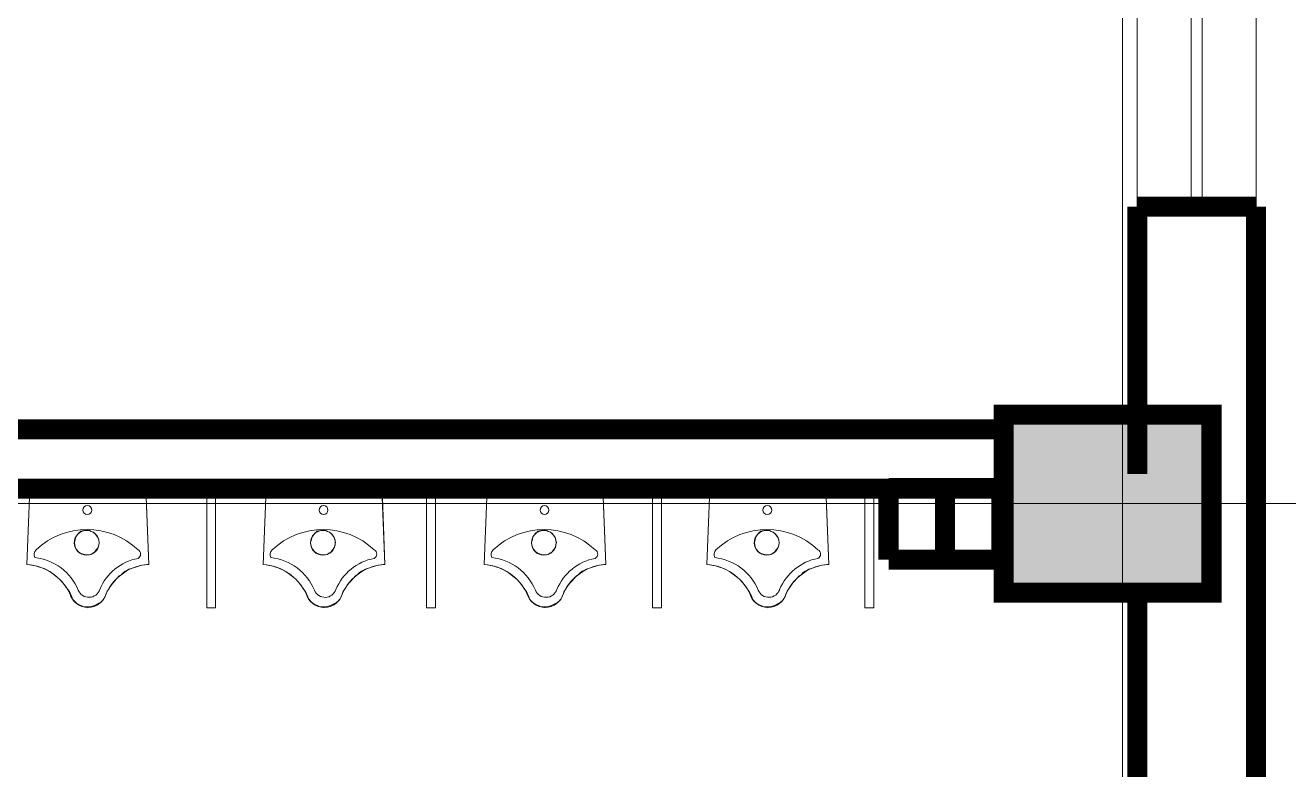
# Model space of a CAD drawing. Extents: x -307567 to 704339, y -10277 to 165507.
# Drawn here: x 171760 to 176015, y 34683 to 37192 of the extents above; entities that cross this region are included whole.
import ezdxf

# ---------------------------------------------------------------- set-up
doc = ezdxf.new("R2010")
doc.units = 0
doc.header["$MEASUREMENT"] = 0
doc.layers.add('wode', color=250, linetype='CONTINUOUS', lineweight=0)

msp = doc.modelspace()

# ---------------------------------------------------------------- linework, layer by layer
at = {"layer": 'wode', "color": 0}
for p, q in [((175454.45261, 14532.32064), (175454.45261, 99322.83485)), ((175504.4764, 36580.35589), (175504.4764, 40130.30999)), ((175685.71192, 36580.35589), (175685.71192, 40130.30999)), ((175723.21145, 36580.35589), (175723.21145, 40130.30999)), ((175904.44698, 36580.35589), (175904.44698, 40130.30999)), ((171775.90972, 35630.36624), (171765.91229, 35375.36988)), ((171775.90972, 35630.36624), (171765.91229, 35375.36988)), ((171774.66462, 35631.91804), (172166.17584, 35631.91804)), ((171774.66462, 35631.91804), (172166.17584, 35631.91804)), ((171775.90972, 35630.36624), (172165.91949, 35630.36624)), ((171775.90972, 35630.36624), (172165.91949, 35630.36624)), ((172175.91693, 35375.36988), (172165.91949, 35630.36624)), ((172175.91693, 35375.36988), (172165.91949, 35630.36624)), ((172166.17584, 35631.91804), (172175.91693, 35375.36988)), ((172166.17584, 35631.91804), (172175.91693, 35375.36988)), ((172371.17816, 35630.36624), (172371.17816, 35229.37027)), ((172401.20708, 35630.36624), (172401.20708, 35229.37027)), ((172571.16345, 35630.36624), (172561.16602, 35375.36988)), ((172571.16345, 35630.36624), (172561.16602, 35375.36988)), ((172569.91835, 35631.91804), (172961.42957, 35631.91804)), ((172569.91835, 35631.91804), (172961.42957, 35631.91804)), ((172571.16345, 35630.36624), (172961.17323, 35630.36624)), ((172571.16345, 35630.36624), (172961.17323, 35630.36624)), ((172971.17066, 35375.36988), (172961.17323, 35630.36624)), ((172971.17066, 35375.36988), (172961.17323, 35630.36624)), ((172961.42957, 35631.91804), (172971.17066, 35375.36988)), ((172961.42957, 35631.91804), (172971.17066, 35375.36988)), ((173111.17135, 35630.36624), (173111.17135, 35229.37027)), ((173141.20027, 35630.36624), (173141.20027, 35229.37027)), ((173315.18491, 35630.36624), (173305.18748, 35375.36988)), ((173315.18491, 35630.36624), (173305.18748, 35375.36988)), ((173313.90319, 35631.91804), (173705.45103, 35631.91804)), ((173313.90319, 35631.91804), (173705.45103, 35631.91804)), ((173315.18491, 35630.36624), (173705.19469, 35630.36624)), ((173315.18491, 35630.36624), (173705.19469, 35630.36624)), ((173715.19212, 35375.36988), (173705.19469, 35630.36624)), ((173715.19212, 35375.36988), (173705.19469, 35630.36624)), ((173705.45103, 35631.91804), (173715.19212, 35375.36988)), ((173705.45103, 35631.91804), (173715.19212, 35375.36988)), ((173872.18479, 35630.36624), (173872.18479, 35229.37027)), ((173902.17709, 35630.36624), (173902.17709, 35229.37027)), ((174065.43188, 35630.36624), (174055.43445, 35375.36988)), ((174065.43188, 35630.36624), (174055.43445, 35375.36988)), ((174064.15016, 35631.91804), (174455.698, 35631.91804)), ((174064.15016, 35631.91804), (174455.698, 35631.91804)), ((174065.43188, 35630.36624), (174455.40504, 35630.36624)), ((174065.43188, 35630.36624), (174455.40504, 35630.36624)), ((174465.40247, 35375.36988), (174455.40504, 35630.36624)), ((174465.40247, 35375.36988), (174455.40504, 35630.36624)), ((174455.698, 35631.91804), (174465.40247, 35375.36988)), ((174455.698, 35631.91804), (174465.40247, 35375.36988)), ((174587.16608, 35630.36624), (174587.16608, 35229.37027)), ((174617.15839, 35630.36624), (174617.15839, 35229.37027)), ((195197.62623, 35580.36533), (118974.00627, 35580.36533)), ((178303.35498, 35580.36533), (168540.73288, 35580.36533)), ((171935.02638, 35474.33944), (171939.53072, 35481.93822)), ((171935.02638, 35474.33944), (171939.53072, 35481.93822)), ((171939.53072, 35481.93822), (171944.07168, 35484.13088)), ((171939.53072, 35481.93822), (171944.07168, 35484.13088)), ((171944.07168, 35484.13088), (171946.78161, 35487.41758)), ((171944.07168, 35484.13088), (171946.78161, 35487.41758)), ((171946.78161, 35487.41758), (171952.23808, 35488.47958)), ((171946.78161, 35487.41758), (171952.23808, 35488.47958)), ((171952.23808, 35488.47958), (171956.77904, 35488.47958)), ((171952.23808, 35488.47958), (171956.77904, 35488.47958)), ((171956.77904, 35488.47958), (171958.57345, 35489.56905)), ((171956.77904, 35488.47958), (171958.57345, 35489.56905)), ((171958.57345, 35489.56905), (171962.1989, 35489.56905)), ((171958.57345, 35489.56905), (171962.1989, 35489.56905)), ((171962.1989, 35489.56905), (171964.02993, 35490.66766)), ((171962.1989, 35489.56905), (171964.02993, 35490.66766)), ((171964.02993, 35490.66766), (171968.60751, 35489.56905)), ((171964.02993, 35490.66766), (171968.60751, 35489.56905)), ((171968.60751, 35489.56905), (171976.73729, 35489.56905)), ((171968.60751, 35489.56905), (171976.73729, 35489.56905)), ((171976.73729, 35489.56905), (171982.19376, 35486.32812)), ((171976.73729, 35489.56905), (171982.19376, 35486.32812)), ((171982.19376, 35486.32812), (171989.48127, 35484.13088)), ((171982.19376, 35486.32812), (171989.48127, 35484.13088)), ((171989.48127, 35484.13088), (171994.90112, 35479.78676)), ((171989.48127, 35484.13088), (171994.90112, 35479.78676)), ((172730.28012, 35474.33944), (172734.78445, 35481.93822)), ((172730.28012, 35474.33944), (172734.78445, 35481.93822)), ((172734.78445, 35481.93822), (172739.32541, 35484.13088)), ((172734.78445, 35481.93822), (172739.32541, 35484.13088)), ((172739.32541, 35484.13088), (172742.03534, 35487.41758)), ((172739.32541, 35484.13088), (172742.03534, 35487.41758)), ((172742.03534, 35487.41758), (172747.49181, 35488.47958)), ((172742.03534, 35487.41758), (172747.49181, 35488.47958)), ((172747.49181, 35488.47958), (172752.03277, 35488.47958)), ((172747.49181, 35488.47958), (172752.03277, 35488.47958)), ((172752.03277, 35488.47958), (172753.86381, 35489.56905)), ((172752.03277, 35488.47958), (172753.86381, 35489.56905)), ((172753.86381, 35489.56905), (172757.48925, 35489.56905)), ((172753.86381, 35489.56905), (172757.48925, 35489.56905)), ((172757.48925, 35489.56905), (172759.28366, 35490.66766)), ((172757.48925, 35489.56905), (172759.28366, 35490.66766)), ((172759.28366, 35490.66766), (172763.86124, 35489.56905)), ((172759.28366, 35490.66766), (172763.86124, 35489.56905)), ((172763.86124, 35489.56905), (172771.99102, 35489.56905)), ((172763.86124, 35489.56905), (172771.99102, 35489.56905)), ((172771.99102, 35489.56905), (172777.44749, 35486.32812)), ((172771.99102, 35489.56905), (172777.44749, 35486.32812)), ((172777.44749, 35486.32812), (172784.735, 35484.13088)), ((172777.44749, 35486.32812), (172784.735, 35484.13088)), ((172784.735, 35484.13088), (172790.19148, 35479.78676)), ((172784.735, 35484.13088), (172790.19148, 35479.78676)), ((173474.26496, 35474.33944), (173478.80592, 35481.93822)), ((173474.26496, 35474.33944), (173478.80592, 35481.93822)), ((173478.80592, 35481.93822), (173483.34687, 35484.13088)), ((173478.80592, 35481.93822), (173483.34687, 35484.13088)), ((173483.34687, 35484.13088), (173486.0568, 35487.41758)), ((173483.34687, 35484.13088), (173486.0568, 35487.41758)), ((173486.0568, 35487.41758), (173491.47666, 35488.47958)), ((173486.0568, 35487.41758), (173491.47666, 35488.47958)), ((173491.47666, 35488.47958), (173496.01761, 35488.47958)), ((173491.47666, 35488.47958), (173496.01761, 35488.47958)), ((173496.01761, 35488.47958), (173497.84865, 35489.56905)), ((173496.01761, 35488.47958), (173497.84865, 35489.56905)), ((173497.84865, 35489.56905), (173501.47409, 35489.56905)), ((173497.84865, 35489.56905), (173501.47409, 35489.56905)), ((173501.47409, 35489.56905), (173503.30512, 35490.66766)), ((173501.47409, 35489.56905), (173503.30512, 35490.66766)), ((173503.30512, 35490.66766), (173507.84608, 35489.56905)), ((173503.30512, 35490.66766), (173507.84608, 35489.56905)), ((173507.84608, 35489.56905), (173516.01248, 35489.56905)), ((173507.84608, 35489.56905), (173516.01248, 35489.56905)), ((173516.01248, 35489.56905), (173521.43234, 35486.32812)), ((173516.01248, 35489.56905), (173521.43234, 35486.32812)), ((173521.43234, 35486.32812), (173528.71984, 35484.13088)), ((173521.43234, 35486.32812), (173528.71984, 35484.13088)), ((173528.71984, 35484.13088), (173534.17632, 35479.78676)), ((173528.71984, 35484.13088), (173534.17632, 35479.78676)), ((174224.51193, 35474.33944), (174229.05288, 35481.93822)), ((174224.51193, 35474.33944), (174229.05288, 35481.93822)), ((174229.05288, 35481.93822), (174233.59384, 35484.13088)), ((174229.05288, 35481.93822), (174233.59384, 35484.13088)), ((174233.59384, 35484.13088), (174236.26715, 35487.41758)), ((174233.59384, 35484.13088), (174236.26715, 35487.41758)), ((174236.26715, 35487.41758), (174241.72362, 35488.47958)), ((174236.26715, 35487.41758), (174241.72362, 35488.47958)), ((174241.72362, 35488.47958), (174246.26458, 35488.47958)), ((174241.72362, 35488.47958), (174246.26458, 35488.47958)), ((174246.26458, 35488.47958), (174248.09562, 35489.56905)), ((174246.26458, 35488.47958), (174248.09562, 35489.56905)), ((174248.09562, 35489.56905), (174251.72106, 35489.56905)), ((174248.09562, 35489.56905), (174251.72106, 35489.56905)), ((174251.72106, 35489.56905), (174253.55209, 35490.66766)), ((174251.72106, 35489.56905), (174253.55209, 35490.66766)), ((174253.55209, 35490.66766), (174258.09305, 35489.56905)), ((174253.55209, 35490.66766), (174258.09305, 35489.56905)), ((174258.09305, 35489.56905), (174266.25945, 35489.56905)), ((174258.09305, 35489.56905), (174266.25945, 35489.56905)), ((174266.25945, 35489.56905), (174271.67931, 35486.32812)), ((174266.25945, 35489.56905), (174271.67931, 35486.32812)), ((174271.67931, 35486.32812), (174278.96681, 35484.13088)), ((174271.67931, 35486.32812), (174278.96681, 35484.13088)), ((174278.96681, 35484.13088), (174284.42329, 35479.78676)), ((174278.96681, 35484.13088), (174284.42329, 35479.78676)), ((171925.90785, 35449.27719), (171928.65439, 35459.06863)), ((171925.90785, 35449.27719), (171928.65439, 35459.06863)), ((171926.82336, 35441.6395), (171925.90785, 35449.27719)), ((171926.82336, 35441.6395), (171925.90785, 35449.27719)), ((171928.65439, 35432.94896), (171926.82336, 35441.6395)), ((171928.65439, 35432.94896), (171926.82336, 35441.6395)), ((171928.65439, 35459.06863), (171930.4488, 35467.80037)), ((171928.65439, 35459.06863), (171930.4488, 35467.80037)), ((171930.4488, 35467.80037), (171935.02638, 35474.33944)), ((171930.4488, 35467.80037), (171935.02638, 35474.33944)), ((171994.90112, 35479.78676), (171999.4787, 35474.33944)), ((171994.90112, 35479.78676), (171999.4787, 35474.33944)), ((171999.4787, 35474.33944), (172004.89856, 35465.60999)), ((171999.4787, 35474.33944), (172004.89856, 35465.60999)), ((172004.89856, 35465.60999), (172007.60848, 35457.97001)), ((172004.89856, 35465.60999), (172007.60848, 35457.97001)), ((172007.60848, 35440.53859), (172005.77745, 35431.85035)), ((172007.60848, 35440.53859), (172005.77745, 35431.85035)), ((172007.60848, 35457.97001), (172009.43952, 35449.27719)), ((172007.60848, 35457.97001), (172009.43952, 35449.27719)), ((172009.43952, 35449.27719), (172007.60848, 35440.53859)), ((172009.43952, 35449.27719), (172007.60848, 35440.53859)), ((172721.16158, 35449.27719), (172723.90813, 35459.06863)), ((172721.16158, 35449.27719), (172723.90813, 35459.06863)), ((172722.07709, 35441.6395), (172721.16158, 35449.27719)), ((172722.07709, 35441.6395), (172721.16158, 35449.27719)), ((172723.90813, 35432.94896), (172722.07709, 35441.6395)), ((172723.90813, 35432.94896), (172722.07709, 35441.6395)), ((172723.90813, 35459.06863), (172725.73916, 35467.80037)), ((172723.90813, 35459.06863), (172725.73916, 35467.80037)), ((172725.73916, 35467.80037), (172730.28012, 35474.33944)), ((172725.73916, 35467.80037), (172730.28012, 35474.33944)), ((172790.19148, 35479.78676), (172794.73244, 35474.33944)), ((172790.19148, 35479.78676), (172794.73244, 35474.33944)), ((172794.73244, 35474.33944), (172800.15229, 35465.60999)), ((172794.73244, 35474.33944), (172800.15229, 35465.60999)), ((172800.15229, 35465.60999), (172802.86222, 35457.97001)), ((172800.15229, 35465.60999), (172802.86222, 35457.97001)), ((172802.86222, 35440.53859), (172801.03118, 35431.85035)), ((172802.86222, 35440.53859), (172801.03118, 35431.85035)), ((172802.86222, 35457.97001), (172804.69325, 35449.27719)), ((172802.86222, 35457.97001), (172804.69325, 35449.27719)), ((172804.69325, 35449.27719), (172802.86222, 35440.53859)), ((172804.69325, 35449.27719), (172802.86222, 35440.53859)), ((173465.18304, 35449.27719), (173467.89297, 35459.06863)), ((173465.18304, 35449.27719), (173467.89297, 35459.06863)), ((173466.06193, 35441.6395), (173465.18304, 35449.27719)), ((173466.06193, 35441.6395), (173465.18304, 35449.27719)), ((173467.89297, 35432.94896), (173466.06193, 35441.6395)), ((173467.89297, 35432.94896), (173466.06193, 35441.6395)), ((173467.89297, 35459.06863), (173469.724, 35467.80037)), ((173467.89297, 35459.06863), (173469.724, 35467.80037)), ((173469.724, 35467.80037), (173474.26496, 35474.33944)), ((173469.724, 35467.80037), (173474.26496, 35474.33944)), ((173534.17632, 35479.78676), (173538.71728, 35474.33944)), ((173534.17632, 35479.78676), (173538.71728, 35474.33944)), ((173538.71728, 35474.33944), (173544.17375, 35465.60999)), ((173538.71728, 35474.33944), (173544.17375, 35465.60999)), ((173544.17375, 35465.60999), (173546.88368, 35457.97001)), ((173544.17375, 35465.60999), (173546.88368, 35457.97001)), ((173546.88368, 35440.53859), (173545.05265, 35431.85035)), ((173546.88368, 35440.53859), (173545.05265, 35431.85035)), ((173546.88368, 35457.97001), (173548.71471, 35449.27719)), ((173546.88368, 35457.97001), (173548.71471, 35449.27719)), ((173548.71471, 35449.27719), (173546.88368, 35440.53859)), ((173548.71471, 35449.27719), (173546.88368, 35440.53859)), ((174215.39339, 35449.27719), (174218.13994, 35459.06863)), ((174215.39339, 35449.27719), (174218.13994, 35459.06863)), ((174216.3089, 35441.6395), (174215.39339, 35449.27719)), ((174216.3089, 35441.6395), (174215.39339, 35449.27719)), ((174218.13994, 35432.94896), (174216.3089, 35441.6395)), ((174218.13994, 35432.94896), (174216.3089, 35441.6395)), ((174218.13994, 35459.06863), (174219.97097, 35467.80037)), ((174218.13994, 35459.06863), (174219.97097, 35467.80037)), ((174219.97097, 35467.80037), (174224.51193, 35474.33944)), ((174219.97097, 35467.80037), (174224.51193, 35474.33944)), ((174284.42329, 35479.78676), (174288.96425, 35474.33944)), ((174284.42329, 35479.78676), (174288.96425, 35474.33944)), ((174288.96425, 35474.33944), (174294.42072, 35465.60999)), ((174288.96425, 35474.33944), (174294.42072, 35465.60999)), ((174294.42072, 35465.60999), (174297.13065, 35457.97001)), ((174294.42072, 35465.60999), (174297.13065, 35457.97001)), ((174297.13065, 35440.53859), (174295.29962, 35431.85035)), ((174297.13065, 35440.53859), (174295.29962, 35431.85035)), ((174297.13065, 35457.97001), (174298.96168, 35449.27719)), ((174297.13065, 35457.97001), (174298.96168, 35449.27719)), ((174298.96168, 35449.27719), (174297.13065, 35440.53859)), ((174298.96168, 35449.27719), (174297.13065, 35440.53859)), ((171933.19535, 35425.30898), (171928.65439, 35432.94896)), ((171933.19535, 35425.30898), (171928.65439, 35432.94896)), ((171938.61521, 35418.76762), (171933.19535, 35425.30898)), ((171938.61521, 35418.76762), (171933.19535, 35425.30898)), ((171944.07168, 35414.41892), (171938.61521, 35418.76762)), ((171944.07168, 35414.41892), (171938.61521, 35418.76762)), ((171952.23808, 35411.13222), (171944.07168, 35414.41892)), ((171952.23808, 35411.13222), (171944.07168, 35414.41892)), ((171959.52559, 35408.98076), (171952.23808, 35411.13222)), ((171959.52559, 35408.98076), (171952.23808, 35411.13222)), ((171964.02993, 35407.88214), (171959.52559, 35408.98076)), ((171964.02993, 35407.88214), (171959.52559, 35408.98076)), ((171974.02736, 35407.88214), (171964.02993, 35407.88214)), ((171974.02736, 35407.88214), (171964.02993, 35407.88214)), ((171982.19376, 35408.98076), (171974.02736, 35407.88214)), ((171982.19376, 35408.98076), (171974.02736, 35407.88214)), ((171987.65024, 35413.32946), (171982.19376, 35408.98076)), ((171987.65024, 35413.32946), (171982.19376, 35408.98076)), ((171994.90112, 35417.669), (171987.65024, 35413.32946)), ((171994.90112, 35417.669), (171987.65024, 35413.32946)), ((171999.4787, 35424.20808), (171994.90112, 35417.669)), ((171999.4787, 35424.20808), (171994.90112, 35417.669)), ((172005.77745, 35431.85035), (171999.4787, 35424.20808)), ((172005.77745, 35431.85035), (171999.4787, 35424.20808)), ((172728.44908, 35425.30898), (172723.90813, 35432.94896)), ((172728.44908, 35425.30898), (172723.90813, 35432.94896)), ((172733.86894, 35418.76762), (172728.44908, 35425.30898)), ((172733.86894, 35418.76762), (172728.44908, 35425.30898)), ((172739.32541, 35414.41892), (172733.86894, 35418.76762)), ((172739.32541, 35414.41892), (172733.86894, 35418.76762)), ((172747.49181, 35411.13222), (172739.32541, 35414.41892)), ((172747.49181, 35411.13222), (172739.32541, 35414.41892)), ((172754.77932, 35408.98076), (172747.49181, 35411.13222)), ((172754.77932, 35408.98076), (172747.49181, 35411.13222)), ((172759.28366, 35407.88214), (172754.77932, 35408.98076)), ((172759.28366, 35407.88214), (172754.77932, 35408.98076)), ((172769.28109, 35407.88214), (172759.28366, 35407.88214)), ((172769.28109, 35407.88214), (172759.28366, 35407.88214)), ((172777.44749, 35408.98076), (172769.28109, 35407.88214)), ((172777.44749, 35408.98076), (172769.28109, 35407.88214)), ((172782.90397, 35413.32946), (172777.44749, 35408.98076)), ((172782.90397, 35413.32946), (172777.44749, 35408.98076)), ((172790.19148, 35417.669), (172782.90397, 35413.32946)), ((172790.19148, 35417.669), (172782.90397, 35413.32946)), ((172794.73244, 35424.20808), (172790.19148, 35417.669)), ((172794.73244, 35424.20808), (172790.19148, 35417.669)), ((172801.03118, 35431.85035), (172794.73244, 35424.20808)), ((172801.03118, 35431.85035), (172794.73244, 35424.20808)), ((173472.43392, 35425.30898), (173467.89297, 35432.94896)), ((173472.43392, 35425.30898), (173467.89297, 35432.94896)), ((173477.8904, 35418.76762), (173472.43392, 35425.30898)), ((173477.8904, 35418.76762), (173472.43392, 35425.30898)), ((173483.34687, 35414.41892), (173477.8904, 35418.76762)), ((173483.34687, 35414.41892), (173477.8904, 35418.76762)), ((173491.47666, 35411.13222), (173483.34687, 35414.41892)), ((173491.47666, 35411.13222), (173483.34687, 35414.41892)), ((173498.76416, 35408.98076), (173491.47666, 35411.13222)), ((173498.76416, 35408.98076), (173491.47666, 35411.13222)), ((173503.30512, 35407.88214), (173498.76416, 35408.98076)), ((173503.30512, 35407.88214), (173498.76416, 35408.98076)), ((173513.30255, 35407.88214), (173503.30512, 35407.88214)), ((173513.30255, 35407.88214), (173503.30512, 35407.88214)), ((173521.43234, 35408.98076), (173513.30255, 35407.88214)), ((173521.43234, 35408.98076), (173513.30255, 35407.88214)), ((173526.88881, 35413.32946), (173521.43234, 35408.98076)), ((173526.88881, 35413.32946), (173521.43234, 35408.98076)), ((173534.17632, 35417.669), (173526.88881, 35413.32946)), ((173534.17632, 35417.669), (173526.88881, 35413.32946)), ((173538.71728, 35424.20808), (173534.17632, 35417.669)), ((173538.71728, 35424.20808), (173534.17632, 35417.669)), ((173545.05265, 35431.85035), (173538.71728, 35424.20808)), ((173545.05265, 35431.85035), (173538.71728, 35424.20808)), ((174222.68089, 35425.30898), (174218.13994, 35432.94896)), ((174222.68089, 35425.30898), (174218.13994, 35432.94896)), ((174228.13737, 35418.76762), (174222.68089, 35425.30898)), ((174228.13737, 35418.76762), (174222.68089, 35425.30898)), ((174233.59384, 35414.41892), (174228.13737, 35418.76762)), ((174233.59384, 35414.41892), (174228.13737, 35418.76762)), ((174241.72362, 35411.13222), (174233.59384, 35414.41892)), ((174241.72362, 35411.13222), (174233.59384, 35414.41892)), ((174249.01113, 35408.98076), (174241.72362, 35411.13222)), ((174249.01113, 35408.98076), (174241.72362, 35411.13222)), ((174253.55209, 35407.88214), (174249.01113, 35408.98076)), ((174253.55209, 35407.88214), (174249.01113, 35408.98076)), ((174263.54952, 35407.88214), (174253.55209, 35407.88214)), ((174263.54952, 35407.88214), (174253.55209, 35407.88214)), ((174271.67931, 35408.98076), (174263.54952, 35407.88214)), ((174271.67931, 35408.98076), (174263.54952, 35407.88214)), ((174277.13578, 35413.32946), (174271.67931, 35408.98076)), ((174277.13578, 35413.32946), (174271.67931, 35408.98076)), ((174284.42329, 35417.669), (174277.13578, 35413.32946)), ((174284.42329, 35417.669), (174277.13578, 35413.32946)), ((174288.96425, 35424.20808), (174284.42329, 35417.669)), ((174288.96425, 35424.20808), (174284.42329, 35417.669)), ((174295.29962, 35431.85035), (174288.96425, 35424.20808)), ((174295.29962, 35431.85035), (174288.96425, 35424.20808)), ((171765.91229, 35375.36988), (171776.09282, 35374.08129)), ((171765.91229, 35375.36988), (171776.09282, 35374.08129)), ((171776.09282, 35374.08129), (171776.09282, 35374.08129)), ((171776.09282, 35374.08129), (171787.00577, 35371.92983)), ((171776.09282, 35374.08129), (171776.09282, 35374.08129)), ((171776.09282, 35374.08129), (171787.00577, 35371.92983)), ((171787.00577, 35371.92983), (171795.2088, 35370.83121)), ((171787.00577, 35371.92983), (171795.2088, 35370.83121)), ((171795.2088, 35370.83121), (171805.16961, 35367.59028)), ((171795.2088, 35370.83121), (171805.16961, 35367.59028)), ((171805.16961, 35367.59028), (171823.33344, 35361.05121)), ((171805.16961, 35367.59028), (171823.33344, 35361.05121)), ((171823.33344, 35361.05121), (171832.41536, 35356.65902)), ((171823.33344, 35361.05121), (171832.41536, 35356.65902)), ((171832.41536, 35356.65902), (171842.37618, 35351.20942)), ((171832.41536, 35356.65902), (171842.37618, 35351.20942)), ((172096.56001, 35352.31032), (172102.01648, 35354.50985)), ((172096.56001, 35352.31032), (172102.01648, 35354.50985)), ((172102.01648, 35354.50985), (172109.30399, 35358.85169)), ((172102.01648, 35354.50985), (172109.30399, 35358.85169)), ((172109.30399, 35358.85169), (172124.7579, 35364.28985)), ((172109.30399, 35358.85169), (172124.7579, 35364.28985)), ((172124.7579, 35364.28985), (172132.00879, 35367.59028)), ((172124.7579, 35364.28985), (172132.00879, 35367.59028)), ((172132.00879, 35367.59028), (172143.80063, 35370.83121)), ((172132.00879, 35367.59028), (172143.80063, 35370.83121)), ((172143.80063, 35370.83121), (172153.79806, 35373.02845)), ((172143.80063, 35370.83121), (172153.79806, 35373.02845)), ((172153.79806, 35373.02845), (172169.21535, 35375.17991)), ((172153.79806, 35373.02845), (172169.21535, 35375.17991)), ((172169.21535, 35375.17991), (172175.91693, 35375.36988)), ((172169.21535, 35375.17991), (172175.91693, 35375.36988)), ((172561.16602, 35375.36988), (172571.34656, 35374.08129)), ((172561.16602, 35375.36988), (172571.34656, 35374.08129)), ((172571.34656, 35374.08129), (172571.34656, 35374.08129)), ((172571.34656, 35374.08129), (172582.2595, 35371.92983)), ((172571.34656, 35374.08129), (172571.34656, 35374.08129)), ((172571.34656, 35374.08129), (172582.2595, 35371.92983)), ((172582.2595, 35371.92983), (172590.46253, 35370.83121)), ((172582.2595, 35371.92983), (172590.46253, 35370.83121)), ((172590.46253, 35370.83121), (172600.45996, 35367.59028)), ((172590.46253, 35370.83121), (172600.45996, 35367.59028)), ((172600.45996, 35367.59028), (172618.58718, 35361.05121)), ((172600.45996, 35367.59028), (172618.58718, 35361.05121)), ((172618.58718, 35361.05121), (172627.66909, 35356.65902)), ((172618.58718, 35361.05121), (172627.66909, 35356.65902)), ((172627.66909, 35356.65902), (172637.62991, 35351.20942)), ((172627.66909, 35356.65902), (172637.62991, 35351.20942)), ((172891.81374, 35352.31032), (172897.27022, 35354.50985)), ((172891.81374, 35352.31032), (172897.27022, 35354.50985)), ((172897.27022, 35354.50985), (172904.55772, 35358.85169)), ((172897.27022, 35354.50985), (172904.55772, 35358.85169)), ((172904.55772, 35358.85169), (172920.01163, 35364.28985)), ((172904.55772, 35358.85169), (172920.01163, 35364.28985)), ((172920.01163, 35364.28985), (172927.2259, 35367.59028)), ((172920.01163, 35364.28985), (172927.2259, 35367.59028)), ((172927.2259, 35367.59028), (172939.05436, 35370.83121)), ((172927.2259, 35367.59028), (172939.05436, 35370.83121)), ((172939.05436, 35370.83121), (172949.0518, 35373.02845)), ((172939.05436, 35370.83121), (172949.0518, 35373.02845)), ((172949.0518, 35373.02845), (172964.46908, 35375.17991)), ((172949.0518, 35373.02845), (172964.46908, 35375.17991)), ((172964.46908, 35375.17991), (172971.17066, 35375.36988)), ((172964.46908, 35375.17991), (172971.17066, 35375.36988)), ((173305.18748, 35375.36988), (173315.36802, 35374.08129)), ((173305.18748, 35375.36988), (173315.36802, 35374.08129)), ((173315.36802, 35374.08129), (173315.36802, 35374.08129)), ((173315.36802, 35374.08129), (173326.24435, 35371.92983)), ((173315.36802, 35374.08129), (173315.36802, 35374.08129)), ((173315.36802, 35374.08129), (173326.24435, 35371.92983)), ((173326.24435, 35371.92983), (173334.44737, 35370.83121)), ((173326.24435, 35371.92983), (173334.44737, 35370.83121)), ((173334.44737, 35370.83121), (173344.4448, 35367.59028)), ((173334.44737, 35370.83121), (173344.4448, 35367.59028)), ((173344.4448, 35367.59028), (173362.57202, 35361.05121)), ((173344.4448, 35367.59028), (173362.57202, 35361.05121)), ((173362.57202, 35361.05121), (173371.65393, 35356.65902)), ((173362.57202, 35361.05121), (173371.65393, 35356.65902)), ((173371.65393, 35356.65902), (173381.65137, 35351.20942)), ((173371.65393, 35356.65902), (173381.65137, 35351.20942)), ((173635.8352, 35352.31032), (173641.29168, 35354.50985)), ((173635.8352, 35352.31032), (173641.29168, 35354.50985)), ((173641.29168, 35354.50985), (173648.57918, 35358.85169)), ((173641.29168, 35354.50985), (173648.57918, 35358.85169)), ((173648.57918, 35358.85169), (173663.99647, 35364.28985)), ((173648.57918, 35358.85169), (173663.99647, 35364.28985)), ((173663.99647, 35364.28985), (173671.24736, 35367.59028)), ((173663.99647, 35364.28985), (173671.24736, 35367.59028)), ((173671.24736, 35367.59028), (173683.0392, 35370.83121)), ((173671.24736, 35367.59028), (173683.0392, 35370.83121)), ((173683.0392, 35370.83121), (173693.03664, 35373.02845)), ((173683.0392, 35370.83121), (173693.03664, 35373.02845)), ((173693.03664, 35373.02845), (173708.49054, 35375.17991)), ((173693.03664, 35373.02845), (173708.49054, 35375.17991)), ((173708.49054, 35375.17991), (173715.19212, 35375.36988)), ((173708.49054, 35375.17991), (173715.19212, 35375.36988)), ((174055.43445, 35375.36988), (174065.57837, 35374.08129)), ((174055.43445, 35375.36988), (174065.57837, 35374.08129)), ((174065.57837, 35374.08129), (174065.57837, 35374.08129)), ((174065.57837, 35374.08129), (174076.49132, 35371.92983)), ((174065.57837, 35374.08129), (174065.57837, 35374.08129)), ((174065.57837, 35374.08129), (174076.49132, 35371.92983)), ((174076.49132, 35371.92983), (174084.69434, 35370.83121)), ((174076.49132, 35371.92983), (174084.69434, 35370.83121)), ((174084.69434, 35370.83121), (174094.69177, 35367.59028)), ((174084.69434, 35370.83121), (174094.69177, 35367.59028)), ((174094.69177, 35367.59028), (174112.81899, 35361.05121)), ((174094.69177, 35367.59028), (174112.81899, 35361.05121)), ((174112.81899, 35361.05121), (174121.9009, 35356.65902)), ((174112.81899, 35361.05121), (174121.9009, 35356.65902)), ((174121.9009, 35356.65902), (174131.86172, 35351.20942)), ((174121.9009, 35356.65902), (174131.86172, 35351.20942)), ((174386.08217, 35352.31032), (174391.53865, 35354.50985)), ((174386.08217, 35352.31032), (174391.53865, 35354.50985)), ((174391.53865, 35354.50985), (174398.82615, 35358.85169)), ((174391.53865, 35354.50985), (174398.82615, 35358.85169)), ((174398.82615, 35358.85169), (174414.24344, 35364.28985)), ((174398.82615, 35358.85169), (174414.24344, 35364.28985)), ((174414.24344, 35364.28985), (174421.49433, 35367.59028)), ((174414.24344, 35364.28985), (174421.49433, 35367.59028)), ((174421.49433, 35367.59028), (174433.28617, 35370.83121)), ((174421.49433, 35367.59028), (174433.28617, 35370.83121)), ((174433.28617, 35370.83121), (174443.28361, 35373.02845)), ((174433.28617, 35370.83121), (174443.28361, 35373.02845)), ((174443.28361, 35373.02845), (174458.73751, 35375.17991)), ((174443.28361, 35373.02845), (174458.73751, 35375.17991)), ((174458.73751, 35375.17991), (174465.40247, 35375.36988)), ((174458.73751, 35375.17991), (174465.40247, 35375.36988)), ((171842.37618, 35351.20942), (171851.45809, 35344.67034)), ((171842.37618, 35351.20942), (171851.45809, 35344.67034)), ((171851.45809, 35344.67034), (171868.70641, 35331.5922)), ((171851.45809, 35344.67034), (171868.70641, 35331.5922)), ((171868.70641, 35331.5922), (171876.87281, 35324.00257)), ((171868.70641, 35331.5922), (171876.87281, 35324.00257)), ((171876.87281, 35324.00257), (171884.16032, 35316.3603)), ((171876.87281, 35324.00257), (171884.16032, 35316.3603)), ((171884.16032, 35316.3603), (171891.41121, 35307.61942)), ((171884.16032, 35316.3603), (171891.41121, 35307.61942)), ((172050.27153, 35306.57115), (172055.728, 35313.11022)), ((172050.27153, 35306.57115), (172055.728, 35313.11022)), ((172055.728, 35313.11022), (172061.18448, 35318.55068)), ((172055.728, 35313.11022), (172061.18448, 35318.55068)), ((172061.18448, 35318.55068), (172076.60176, 35337.08072)), ((172061.18448, 35318.55068), (172076.60176, 35337.08072)), ((172076.60176, 35337.08072), (172083.88927, 35341.42026)), ((172076.60176, 35337.08072), (172083.88927, 35341.42026)), ((172083.88927, 35341.42026), (172089.34574, 35346.86987)), ((172083.88927, 35341.42026), (172089.34574, 35346.86987)), ((172089.34574, 35346.86987), (172096.56001, 35352.31032)), ((172089.34574, 35346.86987), (172096.56001, 35352.31032)), ((172637.62991, 35351.20942), (172646.71182, 35344.67034)), ((172637.62991, 35351.20942), (172646.71182, 35344.67034)), ((172646.71182, 35344.67034), (172663.96014, 35331.5922)), ((172646.71182, 35344.67034), (172663.96014, 35331.5922)), ((172663.96014, 35331.5922), (172672.12655, 35324.00257)), ((172663.96014, 35331.5922), (172672.12655, 35324.00257)), ((172672.12655, 35324.00257), (172679.41405, 35316.3603)), ((172672.12655, 35324.00257), (172679.41405, 35316.3603)), ((172679.41405, 35316.3603), (172686.66494, 35307.61942)), ((172679.41405, 35316.3603), (172686.66494, 35307.61942)), ((172845.52526, 35306.57115), (172850.98173, 35313.11022)), ((172845.52526, 35306.57115), (172850.98173, 35313.11022)), ((172850.98173, 35313.11022), (172856.43821, 35318.55068)), ((172850.98173, 35313.11022), (172856.43821, 35318.55068)), ((172856.43821, 35318.55068), (172871.85549, 35337.08072)), ((172856.43821, 35318.55068), (172871.85549, 35337.08072)), ((172871.85549, 35337.08072), (172879.143, 35341.42026)), ((172871.85549, 35337.08072), (172879.143, 35341.42026)), ((172879.143, 35341.42026), (172884.59948, 35346.86987)), ((172879.143, 35341.42026), (172884.59948, 35346.86987)), ((172884.59948, 35346.86987), (172891.81374, 35352.31032)), ((172884.59948, 35346.86987), (172891.81374, 35352.31032)), ((173381.65137, 35351.20942), (173390.73329, 35344.67034)), ((173381.65137, 35351.20942), (173390.73329, 35344.67034)), ((173390.73329, 35344.67034), (173407.98161, 35331.5922)), ((173390.73329, 35344.67034), (173407.98161, 35331.5922)), ((173407.98161, 35331.5922), (173416.14801, 35324.00257)), ((173407.98161, 35331.5922), (173416.14801, 35324.00257)), ((173416.14801, 35324.00257), (173423.39889, 35316.3603)), ((173416.14801, 35324.00257), (173423.39889, 35316.3603)), ((173423.39889, 35316.3603), (173430.64978, 35307.61942)), ((173423.39889, 35316.3603), (173430.64978, 35307.61942)), ((173589.5101, 35306.57115), (173594.96657, 35313.11022)), ((173589.5101, 35306.57115), (173594.96657, 35313.11022)), ((173594.96657, 35313.11022), (173600.42305, 35318.55068)), ((173594.96657, 35313.11022), (173600.42305, 35318.55068)), ((173600.42305, 35318.55068), (173615.87696, 35337.08072)), ((173600.42305, 35318.55068), (173615.87696, 35337.08072)), ((173615.87696, 35337.08072), (173623.16446, 35341.42026)), ((173615.87696, 35337.08072), (173623.16446, 35341.42026)), ((173623.16446, 35341.42026), (173628.58432, 35346.86987)), ((173623.16446, 35341.42026), (173628.58432, 35346.86987)), ((173628.58432, 35346.86987), (173635.8352, 35352.31032)), ((173628.58432, 35346.86987), (173635.8352, 35352.31032)), ((174131.86172, 35351.20942), (174140.98026, 35344.67034)), ((174131.86172, 35351.20942), (174140.98026, 35344.67034)), ((174140.98026, 35344.67034), (174158.22857, 35331.5922)), ((174140.98026, 35344.67034), (174158.22857, 35331.5922)), ((174158.22857, 35331.5922), (174166.35836, 35324.00257)), ((174158.22857, 35331.5922), (174166.35836, 35324.00257)), ((174166.35836, 35324.00257), (174173.64586, 35316.3603)), ((174166.35836, 35324.00257), (174173.64586, 35316.3603)), ((174173.64586, 35316.3603), (174180.89675, 35307.61942)), ((174173.64586, 35316.3603), (174180.89675, 35307.61942)), ((174339.75707, 35306.57115), (174345.21354, 35313.11022)), ((174339.75707, 35306.57115), (174345.21354, 35313.11022)), ((174345.21354, 35313.11022), (174350.67002, 35318.55068)), ((174345.21354, 35313.11022), (174350.67002, 35318.55068)), ((174350.67002, 35318.55068), (174366.12393, 35337.08072)), ((174350.67002, 35318.55068), (174366.12393, 35337.08072)), ((174366.12393, 35337.08072), (174373.37481, 35341.42026)), ((174366.12393, 35337.08072), (174373.37481, 35341.42026)), ((174373.37481, 35341.42026), (174378.83129, 35346.86987)), ((174373.37481, 35341.42026), (174378.83129, 35346.86987)), ((174378.83129, 35346.86987), (174386.08217, 35352.31032)), ((174378.83129, 35346.86987), (174386.08217, 35352.31032)), ((171891.41121, 35307.61942), (171902.28754, 35292.3921)), ((171891.41121, 35307.61942), (171902.28754, 35292.3921)), ((171902.28754, 35292.3921), (171908.65953, 35283.66036)), ((171902.28754, 35292.3921), (171908.65953, 35283.66036)), ((171908.65953, 35283.66036), (171912.28497, 35276.06158)), ((171908.65953, 35283.66036), (171912.28497, 35276.06158)), ((171912.28497, 35276.06158), (171916.82593, 35266.23352)), ((171912.28497, 35276.06158), (171916.82593, 35266.23352)), ((172028.48225, 35266.23352), (172032.10769, 35274.96067)), ((172028.48225, 35266.23352), (172032.10769, 35274.96067)), ((172032.10769, 35274.96067), (172035.73313, 35284.74983)), ((172032.10769, 35274.96067), (172035.73313, 35284.74983)), ((172035.73313, 35284.74983), (172041.18961, 35292.3921)), ((172035.73313, 35284.74983), (172041.18961, 35292.3921)), ((172041.18961, 35292.3921), (172045.73057, 35300.02979)), ((172041.18961, 35292.3921), (172045.73057, 35300.02979)), ((172045.73057, 35300.02979), (172050.27153, 35306.57115)), ((172045.73057, 35300.02979), (172050.27153, 35306.57115)), ((172686.66494, 35307.61942), (172697.54127, 35292.3921)), ((172686.66494, 35307.61942), (172697.54127, 35292.3921)), ((172697.54127, 35292.3921), (172703.91326, 35283.66036)), ((172697.54127, 35292.3921), (172703.91326, 35283.66036)), ((172703.91326, 35283.66036), (172707.5387, 35276.06158)), ((172703.91326, 35283.66036), (172707.5387, 35276.06158)), ((172707.5387, 35276.06158), (172712.07966, 35266.23352)), ((172707.5387, 35276.06158), (172712.07966, 35266.23352)), ((172823.73598, 35266.23352), (172827.36142, 35274.96067)), ((172823.73598, 35266.23352), (172827.36142, 35274.96067)), ((172827.36142, 35274.96067), (172830.98686, 35284.74983)), ((172827.36142, 35274.96067), (172830.98686, 35284.74983)), ((172830.98686, 35284.74983), (172836.44334, 35292.3921)), ((172830.98686, 35284.74983), (172836.44334, 35292.3921)), ((172836.44334, 35292.3921), (172840.9843, 35300.02979)), ((172836.44334, 35292.3921), (172840.9843, 35300.02979)), ((172840.9843, 35300.02979), (172845.52526, 35306.57115)), ((172840.9843, 35300.02979), (172845.52526, 35306.57115)), ((173430.64978, 35307.61942), (173441.56273, 35292.3921)), ((173430.64978, 35307.61942), (173441.56273, 35292.3921)), ((173441.56273, 35292.3921), (173447.93472, 35283.66036)), ((173441.56273, 35292.3921), (173447.93472, 35283.66036)), ((173447.93472, 35283.66036), (173451.56016, 35276.06158)), ((173447.93472, 35283.66036), (173451.56016, 35276.06158)), ((173451.56016, 35276.06158), (173456.10112, 35266.23352)), ((173451.56016, 35276.06158), (173456.10112, 35266.23352)), ((173567.75744, 35266.23352), (173571.38288, 35274.96067)), ((173567.75744, 35266.23352), (173571.38288, 35274.96067)), ((173571.38288, 35274.96067), (173575.00833, 35284.74983)), ((173571.38288, 35274.96067), (173575.00833, 35284.74983)), ((173575.00833, 35284.74983), (173580.4648, 35292.3921)), ((173575.00833, 35284.74983), (173580.4648, 35292.3921)), ((173580.4648, 35292.3921), (173585.00576, 35300.02979)), ((173580.4648, 35292.3921), (173585.00576, 35300.02979)), ((173585.00576, 35300.02979), (173589.5101, 35306.57115)), ((173585.00576, 35300.02979), (173589.5101, 35306.57115)), ((174180.89675, 35307.61942), (174191.8097, 35292.3921)), ((174180.89675, 35307.61942), (174191.8097, 35292.3921)), ((174191.8097, 35292.3921), (174198.18169, 35283.66036)), ((174191.8097, 35292.3921), (174198.18169, 35283.66036)), ((174198.18169, 35283.66036), (174201.80713, 35276.06158)), ((174198.18169, 35283.66036), (174201.80713, 35276.06158)), ((174201.80713, 35276.06158), (174206.31147, 35266.23352)), ((174201.80713, 35276.06158), (174206.31147, 35266.23352)), ((174318.00441, 35266.23352), (174321.62985, 35274.96067)), ((174318.00441, 35266.23352), (174321.62985, 35274.96067)), ((174321.62985, 35274.96067), (174325.2553, 35284.74983)), ((174321.62985, 35274.96067), (174325.2553, 35284.74983)), ((174325.2553, 35284.74983), (174330.71177, 35292.3921)), ((174325.2553, 35284.74983), (174330.71177, 35292.3921)), ((174330.71177, 35292.3921), (174335.21611, 35300.02979)), ((174330.71177, 35292.3921), (174335.21611, 35300.02979)), ((174335.21611, 35300.02979), (174339.75707, 35306.57115)), ((174335.21611, 35300.02979), (174339.75707, 35306.57115)), ((171916.82593, 35266.23352), (171920.48799, 35257.5407)), ((171916.82593, 35266.23352), (171920.48799, 35257.5407)), ((171920.48799, 35257.5407), (171927.73888, 35248.8021)), ((171920.48799, 35257.5407), (171927.73888, 35248.8021)), ((171927.73888, 35248.8021), (171934.07425, 35243.36164)), ((171927.73888, 35248.8021), (171934.07425, 35243.36164)), ((171934.07425, 35243.36164), (171940.48286, 35240.11156)), ((171934.07425, 35243.36164), (171940.48286, 35240.11156)), ((171940.48286, 35240.11156), (171947.69712, 35236.82257)), ((171940.48286, 35240.11156), (171947.69712, 35236.82257)), ((171947.69712, 35236.82257), (171953.1536, 35233.57249)), ((171947.69712, 35236.82257), (171953.1536, 35233.57249)), ((171953.1536, 35233.57249), (171961.32, 35232.47387)), ((171953.1536, 35233.57249), (171961.32, 35232.47387)), ((171961.32, 35232.47387), (171970.40192, 35232.47387)), ((171961.32, 35232.47387), (171970.40192, 35232.47387)), ((171971.90336, 35231.37067), (171969.92585, 35229.37027)), ((171971.90336, 35231.37067), (171969.92585, 35229.37027)), ((171970.40192, 35232.47387), (171983.10928, 35233.57249)), ((171970.40192, 35232.47387), (171983.10928, 35233.57249)), ((171983.10928, 35233.57249), (171993.10671, 35236.82257)), ((171983.10928, 35233.57249), (171993.10671, 35236.82257)), ((171993.10671, 35236.82257), (172005.77745, 35243.36164)), ((171993.10671, 35236.82257), (172005.77745, 35243.36164)), ((172005.77745, 35243.36164), (172013.06496, 35246.65063)), ((172005.77745, 35243.36164), (172013.06496, 35246.65063)), ((172013.06496, 35246.65063), (172019.43695, 35252.10253)), ((172013.06496, 35246.65063), (172019.43695, 35252.10253)), ((172019.43695, 35252.10253), (172023.97791, 35257.5407)), ((172019.43695, 35252.10253), (172023.97791, 35257.5407)), ((172023.97791, 35257.5407), (172028.48225, 35266.23352)), ((172023.97791, 35257.5407), (172028.48225, 35266.23352)), ((172371.17816, 35229.37027), (172401.20708, 35229.37027)), ((172712.07966, 35266.23352), (172715.74172, 35257.5407)), ((172712.07966, 35266.23352), (172715.74172, 35257.5407)), ((172715.74172, 35257.5407), (172722.99261, 35248.8021)), ((172715.74172, 35257.5407), (172722.99261, 35248.8021)), ((172722.99261, 35248.8021), (172729.3646, 35243.36164)), ((172722.99261, 35248.8021), (172729.3646, 35243.36164)), ((172729.3646, 35243.36164), (172735.73659, 35240.11156)), ((172729.3646, 35243.36164), (172735.73659, 35240.11156)), ((172735.73659, 35240.11156), (172742.95086, 35236.82257)), ((172735.73659, 35240.11156), (172742.95086, 35236.82257)), ((172742.95086, 35236.82257), (172748.40733, 35233.57249)), ((172742.95086, 35236.82257), (172748.40733, 35233.57249)), ((172748.40733, 35233.57249), (172756.57373, 35232.47387)), ((172748.40733, 35233.57249), (172756.57373, 35232.47387)), ((172756.57373, 35232.47387), (172765.69227, 35232.47387)), ((172756.57373, 35232.47387), (172765.69227, 35232.47387)), ((172767.1571, 35231.37067), (172765.17958, 35229.37027)), ((172767.1571, 35231.37067), (172765.17958, 35229.37027)), ((172765.69227, 35232.47387), (172778.36301, 35233.57249)), ((172765.69227, 35232.47387), (172778.36301, 35233.57249)), ((172778.36301, 35233.57249), (172788.36044, 35236.82257)), ((172778.36301, 35233.57249), (172788.36044, 35236.82257)), ((172788.36044, 35236.82257), (172801.03118, 35243.36164)), ((172788.36044, 35236.82257), (172801.03118, 35243.36164)), ((172801.03118, 35243.36164), (172808.31869, 35246.65063)), ((172801.03118, 35243.36164), (172808.31869, 35246.65063)), ((172808.31869, 35246.65063), (172814.69068, 35252.10253)), ((172808.31869, 35246.65063), (172814.69068, 35252.10253)), ((172814.69068, 35252.10253), (172819.23164, 35257.5407)), ((172814.69068, 35252.10253), (172819.23164, 35257.5407)), ((172819.23164, 35257.5407), (172823.73598, 35266.23352)), ((172819.23164, 35257.5407), (172823.73598, 35266.23352)), ((173111.17135, 35229.37027), (173141.20027, 35229.37027)), ((173456.10112, 35266.23352), (173459.72656, 35257.5407)), ((173456.10112, 35266.23352), (173459.72656, 35257.5407)), ((173459.72656, 35257.5407), (173466.97745, 35248.8021)), ((173459.72656, 35257.5407), (173466.97745, 35248.8021)), ((173466.97745, 35248.8021), (173473.34944, 35243.36164)), ((173466.97745, 35248.8021), (173473.34944, 35243.36164)), ((173473.34944, 35243.36164), (173479.72143, 35240.11156)), ((173473.34944, 35243.36164), (173479.72143, 35240.11156)), ((173479.72143, 35240.11156), (173486.97232, 35236.82257)), ((173479.72143, 35240.11156), (173486.97232, 35236.82257)), ((173486.97232, 35236.82257), (173492.42879, 35233.57249)), ((173486.97232, 35236.82257), (173492.42879, 35233.57249)), ((173492.42879, 35233.57249), (173500.55857, 35232.47387)), ((173492.42879, 35233.57249), (173500.55857, 35232.47387)), ((173500.55857, 35232.47387), (173509.67711, 35232.47387)), ((173500.55857, 35232.47387), (173509.67711, 35232.47387)), ((173511.17856, 35231.37067), (173509.16442, 35229.37027)), ((173511.17856, 35231.37067), (173509.16442, 35229.37027)), ((173509.67711, 35232.47387), (173522.38447, 35233.57249)), ((173509.67711, 35232.47387), (173522.38447, 35233.57249)), ((173522.38447, 35233.57249), (173532.34529, 35236.82257)), ((173522.38447, 35233.57249), (173532.34529, 35236.82257)), ((173532.34529, 35236.82257), (173545.05265, 35243.36164)), ((173532.34529, 35236.82257), (173545.05265, 35243.36164)), ((173545.05265, 35243.36164), (173552.34015, 35246.65063)), ((173545.05265, 35243.36164), (173552.34015, 35246.65063)), ((173552.34015, 35246.65063), (173558.71214, 35252.10253)), ((173552.34015, 35246.65063), (173558.71214, 35252.10253)), ((173558.71214, 35252.10253), (173563.21648, 35257.5407)), ((173558.71214, 35252.10253), (173563.21648, 35257.5407)), ((173563.21648, 35257.5407), (173567.75744, 35266.23352)), ((173563.21648, 35257.5407), (173567.75744, 35266.23352)), ((173872.18479, 35229.37027), (173902.17709, 35229.37027)), ((174206.31147, 35266.23352), (174209.97353, 35257.5407)), ((174206.31147, 35266.23352), (174209.97353, 35257.5407)), ((174209.97353, 35257.5407), (174217.22442, 35248.8021)), ((174209.97353, 35257.5407), (174217.22442, 35248.8021)), ((174217.22442, 35248.8021), (174223.59641, 35243.36164)), ((174217.22442, 35248.8021), (174223.59641, 35243.36164)), ((174223.59641, 35243.36164), (174229.9684, 35240.11156)), ((174223.59641, 35243.36164), (174229.9684, 35240.11156)), ((174229.9684, 35240.11156), (174237.21929, 35236.82257)), ((174229.9684, 35240.11156), (174237.21929, 35236.82257)), ((174237.21929, 35236.82257), (174242.63914, 35233.57249)), ((174237.21929, 35236.82257), (174242.63914, 35233.57249)), ((174242.63914, 35233.57249), (174250.80554, 35232.47387)), ((174242.63914, 35233.57249), (174250.80554, 35232.47387)), ((174250.80554, 35232.47387), (174259.92408, 35232.47387)), ((174250.80554, 35232.47387), (174259.92408, 35232.47387)), ((174261.42553, 35231.37067), (174259.41139, 35229.37027)), ((174261.42553, 35231.37067), (174259.41139, 35229.37027)), ((174259.92408, 35232.47387), (174272.59482, 35233.57249)), ((174259.92408, 35232.47387), (174272.59482, 35233.57249)), ((174272.59482, 35233.57249), (174282.59225, 35236.82257)), ((174272.59482, 35233.57249), (174282.59225, 35236.82257)), ((174282.59225, 35236.82257), (174295.29962, 35243.36164)), ((174282.59225, 35236.82257), (174295.29962, 35243.36164)), ((174295.29962, 35243.36164), (174302.58712, 35246.65063)), ((174295.29962, 35243.36164), (174302.58712, 35246.65063)), ((174302.58712, 35246.65063), (174308.92249, 35252.10253)), ((174302.58712, 35246.65063), (174308.92249, 35252.10253)), ((174308.92249, 35252.10253), (174313.46345, 35257.5407)), ((174308.92249, 35252.10253), (174313.46345, 35257.5407)), ((174313.46345, 35257.5407), (174318.00441, 35266.23352)), ((174313.46345, 35257.5407), (174318.00441, 35266.23352)), ((174587.16608, 35229.37027), (174617.15839, 35229.37027))]:
    msp.add_line(p, q, dxfattribs=at)
at = {"layer": 'wode', "color": 0, "const_width": 67.49915}
for points in [[(175504.4764, 35680.36714), (175504.4764, 36580.35589)], [(175504.4764, 36580.35589), (175904.44698, 36580.35589)], [(175504.4764, 35880.36158), (175504.4764, 36580.35589)], [(175904.44698, 36580.35589), (175504.4764, 36580.35589)], [(175904.44698, 35580.36533), (175904.44698, 36580.35589)], [(175904.44698, 35681.73126), (175904.44698, 36580.35589)], [(175054.48202, 35880.36158), (175054.48202, 35280.36908), (175754.44886, 35280.36908), (175754.44886, 35880.36158), (175054.48202, 35880.36158), (175054.48202, 35280.36908)], [(170654.51261, 35830.36526), (175028.92082, 35830.36526)], [(170654.51261, 35630.36624), (175054.48202, 35630.36624)], [(174666.88921, 35391.62258), (174666.88921, 35632.65045)], [(174666.88921, 35632.65045), (175047.26775, 35632.65045)], [(174857.09679, 35391.62258), (174857.09679, 35632.65045)], [(175047.26775, 35632.65045), (175047.26775, 35391.62258)], [(175904.44698, 35580.36533), (175904.44698, 34580.37936)], [(175047.26775, 35391.62258), (174666.88921, 35391.62258)], [(175504.4764, 35280.36908), (175504.4764, 34580.37936)]]:
    msp.add_lwpolyline(points, dxfattribs=at)
at = {"layer": 'wode', "color": 0}
for centre, radius in [((171969.3033, 35558.40669), 14.99981), ((171969.3033, 35558.40669), 14.99981), ((172764.55703, 35558.40669), 14.99981), ((172764.55703, 35558.40669), 14.99981), ((173508.57849, 35558.40669), 14.99981), ((173508.57849, 35558.40669), 14.99981), ((174258.82546, 35558.40669), 14.99981), ((174258.82546, 35558.40669), 14.99981), ((171967.14268, 35448.17857), 41.74948), ((171967.14268, 35448.17857), 41.74948), ((172762.39641, 35448.17857), 41.74948), ((172762.39641, 35448.17857), 41.74948), ((173506.38125, 35448.17857), 41.74948), ((173506.38125, 35448.17857), 41.74948), ((174256.62822, 35448.17857), 41.74948), ((174256.62822, 35448.17857), 41.74948)]:
    msp.add_circle(centre, radius, dxfattribs=at)
for centre, radius, start, end in [((171968.2413, 35242.72765), 250.10076, 46.64907585, 133.35583867), ((171968.2413, 35242.72765), 250.10076, 46.64907585, 133.35583867), ((172763.45841, 35242.72765), 250.10076, 46.64417015, 133.35092534), ((172763.45841, 35242.72765), 250.10076, 46.64417015, 133.35092534), ((173507.47987, 35242.72765), 250.10076, 46.64846169, 133.35522832), ((173507.47987, 35242.72765), 250.10076, 46.64846169, 133.35522832), ((174257.72684, 35242.72765), 250.10076, 46.64846169, 133.35522832), ((174257.72684, 35242.72765), 250.10076, 46.64846169, 133.35522832), ((171812.45712, 35408.43603), 22.67882, 134.5917701, 206.49443629), ((171812.45712, 35408.43603), 22.67882, 134.5917701, 206.49443629), ((171772.79697, 35220.05261), 179.31371, 22.29880395, 83.80715413), ((171772.79697, 35220.05261), 179.31371, 22.29880395, 83.80715413), ((172132.52147, 35410.15033), 16.22092, 297.16668526, 62.83332237), ((172132.52147, 35410.15033), 16.22092, 297.16668526, 62.83332237), ((172607.71085, 35408.43603), 22.67882, 134.5917701, 206.49443629), ((172607.71085, 35408.43603), 22.67882, 134.5917701, 206.49443629), ((172568.0507, 35220.05261), 179.31371, 22.29880395, 83.80715413), ((172568.0507, 35220.05261), 179.31371, 22.29880395, 83.80715413), ((172927.77521, 35410.15033), 16.22092, 297.16668526, 62.83332237), ((172927.77521, 35410.15033), 16.22092, 297.16668526, 62.83332237), ((173351.69569, 35408.43603), 22.67882, 134.5917701, 206.49443629), ((173351.69569, 35408.43603), 22.67882, 134.5917701, 206.49443629), ((173312.07216, 35220.05261), 179.31371, 22.29880395, 83.80715413), ((173312.07216, 35220.05261), 179.31371, 22.29880395, 83.80715413), ((173671.76005, 35410.15033), 16.22092, 297.16668526, 62.83332237), ((173671.76005, 35410.15033), 16.22092, 297.16668526, 62.83332237), ((174101.94266, 35408.43603), 22.67882, 134.5917701, 206.49443629), ((174101.94266, 35408.43603), 22.67882, 134.5917701, 206.49443629), ((174062.28251, 35220.05261), 179.31371, 22.29880395, 83.80715413), ((174062.28251, 35220.05261), 179.31371, 22.29880395, 83.80715413), ((174422.00702, 35410.15033), 16.22092, 297.16668526, 62.83332237), ((174422.00702, 35410.15033), 16.22092, 297.16668526, 62.83332237), ((171752.36265, 35199.93186), 175.96105, 26.18393971, 85.57949304), ((171752.36265, 35199.93186), 175.96105, 26.18393971, 85.57949304), ((172171.81542, 35224.69199), 173.97202, 100.56766027, 157.70431957), ((172171.81542, 35224.69199), 173.97202, 100.56766027, 157.70431957), ((172185.69464, 35207.31092), 168.34369, 93.33621476, 155.33252385), ((172185.69464, 35207.31092), 168.34369, 93.33621476, 155.33252385), ((172547.61638, 35199.93186), 175.96105, 26.18393971, 85.57949304), ((172547.61638, 35199.93186), 175.96105, 26.18393971, 85.57949304), ((172967.06915, 35224.69199), 173.97202, 100.56766027, 157.70431957), ((172967.06915, 35224.69199), 173.97202, 100.56766027, 157.70431957), ((172980.98499, 35207.31092), 168.34369, 93.33621476, 155.33252385), ((172980.98499, 35207.31092), 168.34369, 93.33621476, 155.33252385), ((173291.63784, 35199.93186), 175.96105, 26.18393971, 85.57949304), ((173291.63784, 35199.93186), 175.96105, 26.18393971, 85.57949304), ((173711.09061, 35224.69199), 173.97202, 100.56766027, 157.70431957), ((173711.09061, 35224.69199), 173.97202, 100.56766027, 157.70431957), ((173724.96983, 35207.31092), 168.34369, 93.33621476, 155.33252385), ((173724.96983, 35207.31092), 168.34369, 93.33621476, 155.33252385), ((174041.84819, 35199.93186), 175.96105, 26.18393971, 85.57949304), ((174041.84819, 35199.93186), 175.96105, 26.18393971, 85.57949304), ((174461.33758, 35224.69199), 173.97202, 100.56766027, 157.70431957), ((174461.33758, 35224.69199), 173.97202, 100.56766027, 157.70431957), ((174475.2168, 35207.31092), 168.34369, 93.33621476, 155.33252385), ((174475.2168, 35207.31092), 168.34369, 93.33621476, 155.33252385), ((171971.50054, 35293.68984), 63.31864, 194.74437493, 345.25562484), ((171971.50054, 35293.68984), 63.31864, 194.74437493, 345.25562484), ((171974.35695, 35303.03268), 38.60212, 202.76080886, 341.34690281), ((171974.35695, 35303.03268), 38.60212, 202.76080886, 341.34690281), ((172766.75427, 35293.68984), 63.31864, 194.74437493, 345.25562484), ((172766.75427, 35293.68984), 63.31864, 194.74437493, 345.25562484), ((172769.6473, 35303.01437), 38.60212, 202.70906631, 341.35788914), ((172769.6473, 35303.01437), 38.60212, 202.70906631, 341.35788914), ((173510.77573, 35293.68984), 63.31864, 194.74437493, 345.25562484), ((173510.77573, 35293.68984), 63.31864, 194.74437493, 345.25562484), ((173513.63214, 35303.03268), 38.60212, 202.74878494, 341.33179661), ((173513.63214, 35303.03268), 38.60212, 202.74878494, 341.33179661), ((174260.98608, 35293.68984), 63.31864, 194.74437493, 345.25562484), ((174260.98608, 35293.68984), 63.31864, 194.74437493, 345.25562484), ((174263.87911, 35303.03268), 38.60212, 202.74878494, 341.33179661), ((174263.87911, 35303.03268), 38.60212, 202.74878494, 341.33179661)]:
    msp.add_arc(centre, radius, start, end, dxfattribs=at)
msp.add_solid([(175054.48202, 35880.36158), (175754.44886, 35880.36158), (175054.48202, 35280.36908), (175754.44886, 35280.36908)], dxfattribs=at)

doc.saveas('drawing.dxf')
